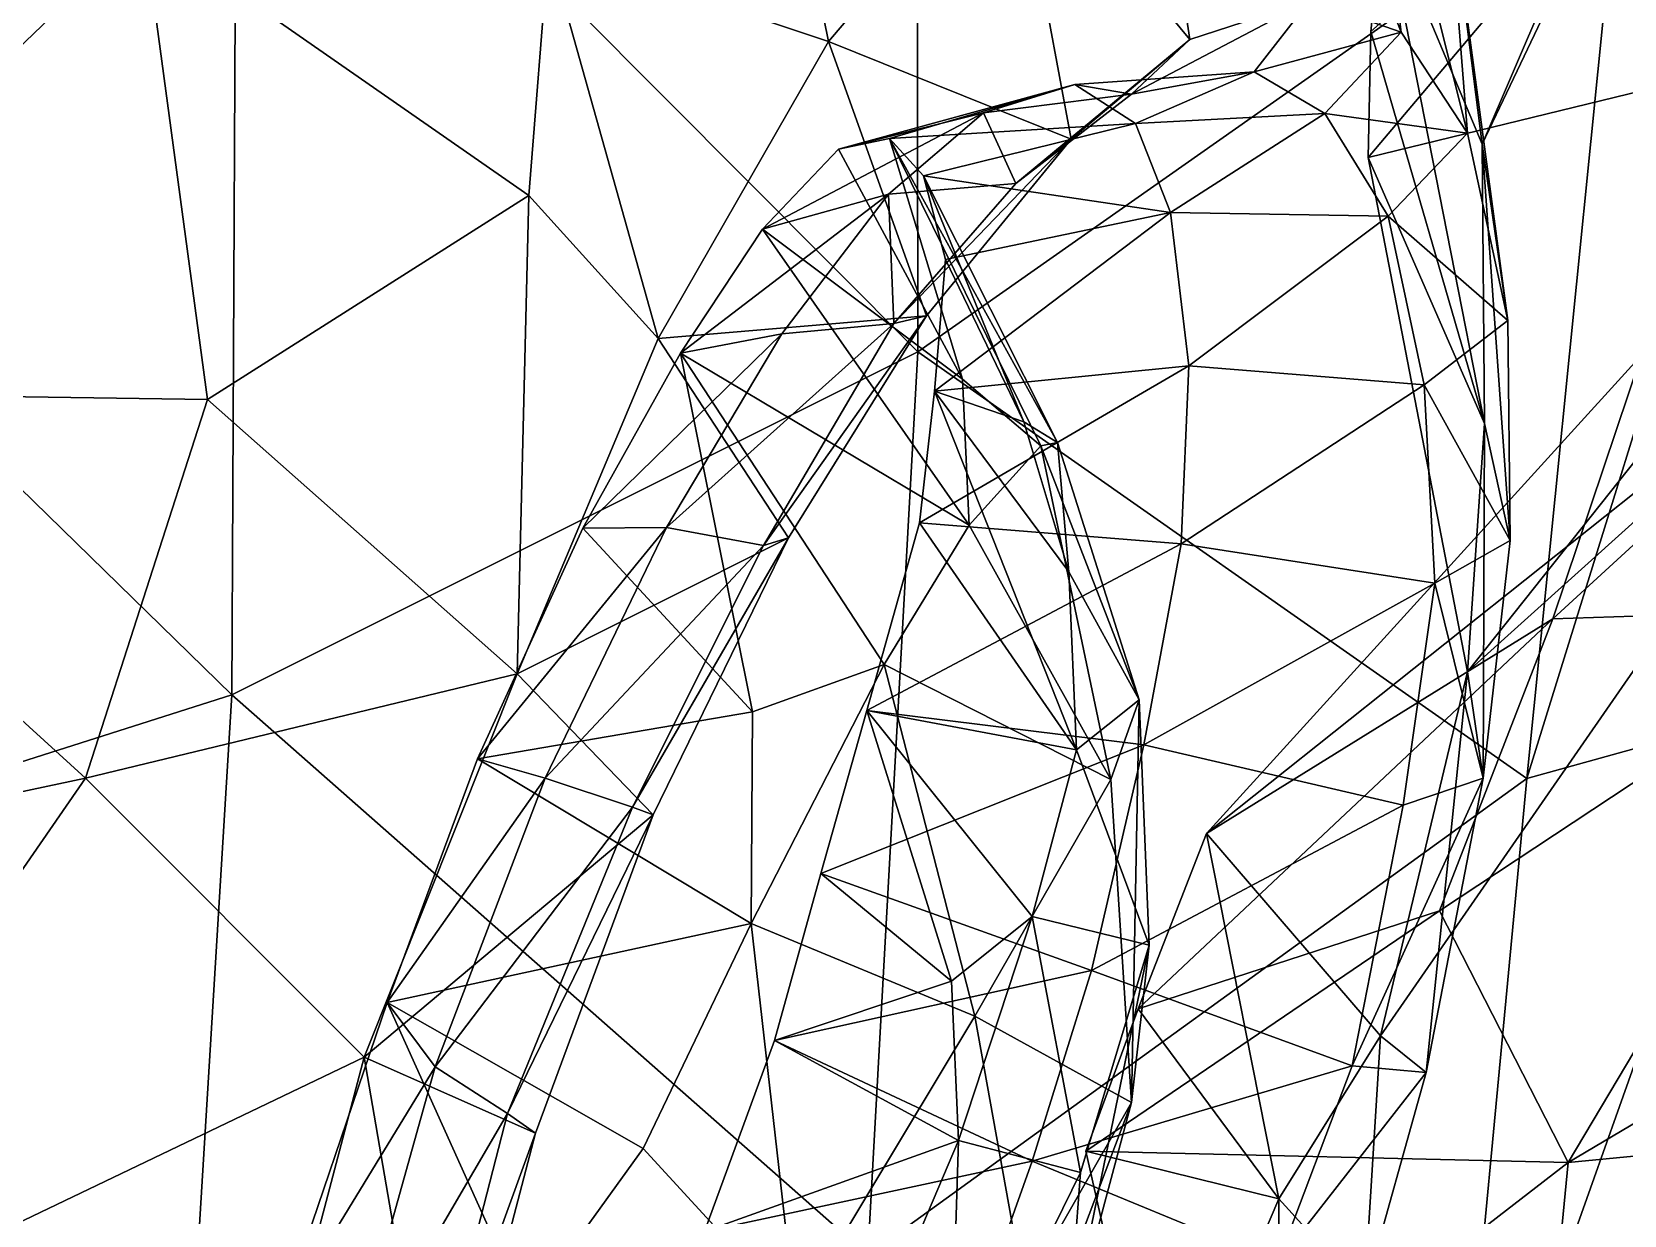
# Model space of a CAD drawing. Extents: x -4.77 to 4.77, y -2.48 to 3.3.
# Drawn here: x 0.1919 to 0.4126, y -2.0602 to -1.8961 of the extents above; entities that cross this region are included whole.
import ezdxf

# ---------------------------------------------------------------- set-up
doc = ezdxf.new("R2010")
doc.units = 0

msp = doc.modelspace()

# ---------------------------------------------------------------- linework, layer by layer
for points in [[(0.46748, -1.73795, -0.8311), (0.39295, -1.91166, -0.91272), (0.3879, -1.87214, -0.9574)], [(0.46748, -1.73795, 0.8311), (0.3879, -1.87214, 0.9574), (0.39295, -1.91166, 0.91272)], [(0.46748, -1.73795, -0.8311), (0.46496, -1.76066, -0.79021), (0.39295, -1.91166, -0.91272)], [(0.46748, -1.73795, 0.8311), (0.39295, -1.91166, 0.91272), (0.46496, -1.76066, 0.79021)], [(0.37925, -1.87911, -0.84402), (0.39295, -1.91166, -0.91272), (0.46496, -1.76066, -0.79021)], [(0.37925, -1.87911, 0.84402), (0.46496, -1.76066, 0.79021), (0.39295, -1.91166, 0.91272)], [(0.22028, -1.84563, 0.51813), (0.31471, -1.94046, 0.43258), (0.31452, -1.80058, 0.49113)], [(0.22028, -1.84563, -0.51813), (0.31452, -1.80058, -0.49113), (0.31471, -1.94046, -0.43258)], [(0.31452, -1.80058, 0.49113), (0.31471, -1.94046, 0.43258), (0.41194, -1.87217, 0.39096)], [(0.31452, -1.80058, -0.49113), (0.41194, -1.87217, -0.39096), (0.31471, -1.94046, -0.43258)], [(0.26351, -1.88447, -1.22664), (0.29001, -1.83679, -1.18477), (0.30233, -1.89745, -1.18898)], [(0.26351, -1.88447, 1.22664), (0.30233, -1.89745, 1.18898), (0.29001, -1.83679, 1.18477)], [(0.29001, -1.83679, -1.18477), (0.32786, -1.86752, -1.14288), (0.30233, -1.89745, -1.18898)], [(0.29001, -1.83679, 1.18477), (0.30233, -1.89745, 1.18898), (0.32786, -1.86752, 1.14288)], [(0.37748, -1.89608, -0.82647), (0.43517, -1.84483, -0.69514), (0.37711, -1.91352, -0.81308)], [(0.46445, -1.89224, -0.69675), (0.37711, -1.91352, -0.81308), (0.43517, -1.84483, -0.69514)], [(0.37748, -1.89608, 0.82647), (0.37711, -1.91352, 0.81308), (0.43517, -1.84483, 0.69514)], [(0.46445, -1.89224, 0.69675), (0.43517, -1.84483, 0.69514), (0.37711, -1.91352, 0.81308)], [(0.10966, -1.88068, 0.53419), (0.21959, -1.98803, 0.45729), (0.22028, -1.84563, 0.51813)], [(0.10966, -1.88068, -0.53419), (0.22028, -1.84563, -0.51813), (0.21959, -1.98803, -0.45729)], [(0.22028, -1.84563, 0.51813), (0.21959, -1.98803, 0.45729), (0.31471, -1.94046, 0.43258)], [(0.22028, -1.84563, -0.51813), (0.31471, -1.94046, -0.43258), (0.21959, -1.98803, -0.45729)], [(0.38172, -1.89614, -1.02877), (0.36315, -1.8491, -1.05372), (0.37588, -1.85035, -1.00145)], [(0.38172, -1.89614, -1.02877), (0.36903, -1.89175, -1.07001), (0.36315, -1.8491, -1.05372)], [(0.38172, -1.89614, 1.02877), (0.37588, -1.85035, 1.00145), (0.36315, -1.8491, 1.05372)], [(0.38172, -1.89614, 1.02877), (0.36315, -1.8491, 1.05372), (0.36903, -1.89175, 1.07001)], [(0.37588, -1.85035, -1.00145), (0.39091, -1.91017, -0.98999), (0.38172, -1.89614, -1.02877)], [(0.37588, -1.85035, -1.00145), (0.3879, -1.87214, -0.9574), (0.39091, -1.91017, -0.98999)], [(0.37588, -1.85035, 1.00145), (0.38172, -1.89614, 1.02877), (0.39091, -1.91017, 0.98999)], [(0.37588, -1.85035, 1.00145), (0.39091, -1.91017, 0.98999), (0.3879, -1.87214, 0.9574)], [(0.35241, -1.89717, -1.11079), (0.32786, -1.86752, -1.14288), (0.34581, -1.85359, -1.10196)], [(0.35241, -1.89717, 1.11079), (0.34581, -1.85359, 1.10196), (0.32786, -1.86752, 1.14288)], [(0.36903, -1.89175, -1.07001), (0.35241, -1.89717, -1.11079), (0.34581, -1.85359, -1.10196)], [(0.36903, -1.89175, 1.07001), (0.34581, -1.85359, 1.10196), (0.35241, -1.89717, 1.11079)], [(0.39914, -1.99961, 0.33497), (0.4426, -1.85943, 0.35954), (0.41194, -1.87217, 0.39096)], [(0.39914, -1.99961, 0.33497), (0.4313, -1.99072, 0.30212), (0.4426, -1.85943, 0.35954)], [(0.39914, -1.99961, -0.33497), (0.41194, -1.87217, -0.39096), (0.4426, -1.85943, -0.35954)], [(0.39914, -1.99961, -0.33497), (0.4426, -1.85943, -0.35954), (0.4313, -1.99072, -0.30212)], [(0.33594, -1.91098, -1.14522), (0.30233, -1.89745, -1.18898), (0.32786, -1.86752, -1.14288)], [(0.33594, -1.91098, 1.14522), (0.32786, -1.86752, 1.14288), (0.30233, -1.89745, 1.18898)], [(0.35241, -1.89717, -1.11079), (0.33594, -1.91098, -1.14522), (0.32786, -1.86752, -1.14288)], [(0.35241, -1.89717, 1.11079), (0.32786, -1.86752, 1.14288), (0.33594, -1.91098, 1.14522)], [(0.31471, -1.94046, 0.43258), (0.39914, -1.99961, 0.33497), (0.41194, -1.87217, 0.39096)], [(0.31471, -1.94046, -0.43258), (0.41194, -1.87217, -0.39096), (0.39914, -1.99961, -0.33497)], [(0.3879, -1.87214, -0.9574), (0.39647, -1.93614, -0.95097), (0.39091, -1.91017, -0.98999)], [(0.3879, -1.87214, -0.9574), (0.39295, -1.91166, -0.91272), (0.39647, -1.93614, -0.95097)], [(0.3879, -1.87214, 0.9574), (0.39091, -1.91017, 0.98999), (0.39647, -1.93614, 0.95097)], [(0.3879, -1.87214, 0.9574), (0.39647, -1.93614, 0.95097), (0.39295, -1.91166, 0.91272)], [(0.2074, -1.88162, -1.26892), (0.14046, -1.94596, -1.31101), (0.13898, -1.87416, -1.30152)], [(0.2074, -1.88162, 1.26892), (0.13898, -1.87416, 1.30152), (0.14046, -1.94596, 1.31101)], [(0.10966, -1.88068, 0.53419), (0.11064, -2.02273, 0.47159), (0.21959, -1.98803, 0.45729)], [(0.10966, -1.88068, -0.53419), (0.21959, -1.98803, -0.45729), (0.11064, -2.02273, -0.47159)], [(0.37925, -1.87911, -0.84402), (0.37748, -1.89608, -0.82647), (0.39327, -1.95041, -0.88935)], [(0.37925, -1.87911, 0.84402), (0.39327, -1.95041, 0.88935), (0.37748, -1.89608, 0.82647)], [(0.37925, -1.87911, -0.84402), (0.39327, -1.95041, -0.88935), (0.39295, -1.91166, -0.91272)], [(0.37925, -1.87911, 0.84402), (0.39295, -1.91166, 0.91272), (0.39327, -1.95041, 0.88935)], [(0.2074, -1.88162, -1.26892), (0.21621, -1.94706, -1.27257), (0.14046, -1.94596, -1.31101)], [(0.2074, -1.88162, 1.26892), (0.14046, -1.94596, 1.31101), (0.21621, -1.94706, 1.27257)], [(0.2074, -1.88162, -1.26892), (0.26075, -1.9188, -1.23616), (0.21621, -1.94706, -1.27257)], [(0.2074, -1.88162, -1.26892), (0.26351, -1.88447, -1.22664), (0.26075, -1.9188, -1.23616)], [(0.2074, -1.88162, 1.26892), (0.21621, -1.94706, 1.27257), (0.26075, -1.9188, 1.23616)], [(0.2074, -1.88162, 1.26892), (0.26075, -1.9188, 1.23616), (0.26351, -1.88447, 1.22664)], [(0.26351, -1.88447, -1.22664), (0.2787, -1.93861, -1.22161), (0.26075, -1.9188, -1.23616)], [(0.26351, -1.88447, 1.22664), (0.26075, -1.9188, 1.23616), (0.2787, -1.93861, 1.22161)], [(0.26351, -1.88447, -1.22664), (0.30233, -1.89745, -1.18898), (0.2787, -1.93861, -1.22161)], [(0.26351, -1.88447, 1.22664), (0.2787, -1.93861, 1.22161), (0.30233, -1.89745, 1.18898)], [(0.36903, -1.89175, -1.07001), (0.34434, -1.90477, -1.10078), (0.35241, -1.89717, -1.11079)], [(0.36903, -1.89175, -1.07001), (0.36133, -1.90163, -1.0633), (0.34434, -1.90477, -1.10078)], [(0.36903, -1.89175, 1.07001), (0.35241, -1.89717, 1.11079), (0.34434, -1.90477, 1.10078)], [(0.36903, -1.89175, 1.07001), (0.34434, -1.90477, 1.10078), (0.36133, -1.90163, 1.0633)], [(0.38172, -1.89614, -1.02877), (0.36133, -1.90163, -1.0633), (0.36903, -1.89175, -1.07001)], [(0.38172, -1.89614, 1.02877), (0.36903, -1.89175, 1.07001), (0.36133, -1.90163, 1.0633)], [(0.46445, -1.89224, -0.69675), (0.39092, -1.98485, -0.87206), (0.37711, -1.91352, -0.81308)], [(0.46445, -1.89224, 0.69675), (0.37711, -1.91352, 0.81308), (0.39092, -1.98485, 0.87206)], [(0.45182, -1.93, -0.68001), (0.39092, -1.98485, -0.87206), (0.46445, -1.89224, -0.69675)], [(0.45182, -1.93, 0.68001), (0.46445, -1.89224, 0.69675), (0.39092, -1.98485, 0.87206)], [(0.38172, -1.89614, -1.02877), (0.37114, -1.90745, -1.02588), (0.36133, -1.90163, -1.0633)], [(0.38172, -1.89614, 1.02877), (0.36133, -1.90163, 1.0633), (0.37114, -1.90745, 1.02588)], [(0.37114, -1.90745, -1.02588), (0.38172, -1.89614, -1.02877), (0.39091, -1.91017, -0.98999)], [(0.37114, -1.90745, 1.02588), (0.39091, -1.91017, 0.98999), (0.38172, -1.89614, 1.02877)], [(0.39327, -1.95041, -0.88935), (0.37748, -1.89608, -0.82647), (0.37711, -1.91352, -0.81308)], [(0.39327, -1.95041, 0.88935), (0.37711, -1.91352, 0.81308), (0.37748, -1.89608, 0.82647)], [(0.31589, -1.93546, -1.17723), (0.2787, -1.93861, -1.22161), (0.30233, -1.89745, -1.18898)], [(0.31589, -1.93546, 1.17723), (0.30233, -1.89745, 1.18898), (0.2787, -1.93861, 1.22161)], [(0.33594, -1.91098, -1.14522), (0.31589, -1.93546, -1.17723), (0.30233, -1.89745, -1.18898)], [(0.33594, -1.91098, 1.14522), (0.30233, -1.89745, 1.18898), (0.31589, -1.93546, 1.17723)], [(0.35241, -1.89717, -1.11079), (0.32826, -1.91713, -1.13475), (0.33594, -1.91098, -1.14522)], [(0.35241, -1.89717, -1.11079), (0.34434, -1.90477, -1.10078), (0.32826, -1.91713, -1.13475)], [(0.35241, -1.89717, 1.11079), (0.33594, -1.91098, 1.14522), (0.32826, -1.91713, 1.13475)], [(0.35241, -1.89717, 1.11079), (0.32826, -1.91713, 1.13475), (0.34434, -1.90477, 1.10078)], [(0.33646, -1.90342, -1.0576), (0.34434, -1.90477, -1.10078), (0.36133, -1.90163, -1.0633)], [(0.34487, -1.90881, -1.02162), (0.33646, -1.90342, -1.0576), (0.36133, -1.90163, -1.0633)], [(0.33646, -1.90342, 1.0576), (0.36133, -1.90163, 1.0633), (0.34434, -1.90477, 1.10078)], [(0.34487, -1.90881, 1.02162), (0.36133, -1.90163, 1.0633), (0.33646, -1.90342, 1.0576)], [(0.34487, -1.90881, -1.02162), (0.36133, -1.90163, -1.0633), (0.37114, -1.90745, -1.02588)], [(0.34487, -1.90881, 1.02162), (0.37114, -1.90745, 1.02588), (0.36133, -1.90163, 1.0633)], [(0.33646, -1.90342, -1.0576), (0.3037, -1.91236, -1.08601), (0.32382, -1.90734, -1.09611)], [(0.33646, -1.90342, -1.0576), (0.31078, -1.9109, -1.05045), (0.3037, -1.91236, -1.08601)], [(0.33646, -1.90342, 1.0576), (0.32382, -1.90734, 1.09611), (0.3037, -1.91236, 1.08601)], [(0.33646, -1.90342, 1.0576), (0.3037, -1.91236, 1.08601), (0.31078, -1.9109, 1.05045)], [(0.34487, -1.90881, -1.02162), (0.31078, -1.9109, -1.05045), (0.33646, -1.90342, -1.0576)], [(0.34487, -1.90881, 1.02162), (0.33646, -1.90342, 1.0576), (0.31078, -1.9109, 1.05045)], [(0.33646, -1.90342, -1.0576), (0.32382, -1.90734, -1.09611), (0.34434, -1.90477, -1.10078)], [(0.33646, -1.90342, 1.0576), (0.34434, -1.90477, 1.10078), (0.32382, -1.90734, 1.09611)], [(0.32382, -1.90734, -1.09611), (0.32826, -1.91713, -1.13475), (0.34434, -1.90477, -1.10078)], [(0.32382, -1.90734, 1.09611), (0.34434, -1.90477, 1.10078), (0.32826, -1.91713, 1.13475)], [(0.32382, -1.90734, -1.09611), (0.29317, -1.92347, -1.11619), (0.31064, -1.9186, -1.1274)], [(0.32382, -1.90734, -1.09611), (0.3037, -1.91236, -1.08601), (0.29317, -1.92347, -1.11619)], [(0.32382, -1.90734, 1.09611), (0.31064, -1.9186, 1.1274), (0.29317, -1.92347, 1.11619)], [(0.32382, -1.90734, 1.09611), (0.29317, -1.92347, 1.11619), (0.3037, -1.91236, 1.08601)], [(0.32382, -1.90734, -1.09611), (0.31064, -1.9186, -1.1274), (0.32826, -1.91713, -1.13475)], [(0.32382, -1.90734, 1.09611), (0.32826, -1.91713, 1.13475), (0.31064, -1.9186, 1.1274)], [(0.34487, -1.90881, -1.02162), (0.31546, -1.91605, -1.01826), (0.31078, -1.9109, -1.05045)], [(0.34487, -1.90881, 1.02162), (0.31078, -1.9109, 1.05045), (0.31546, -1.91605, 1.01826)], [(0.34971, -1.92115, -0.98913), (0.31546, -1.91605, -1.01826), (0.34487, -1.90881, -1.02162)], [(0.34971, -1.92115, 0.98913), (0.34487, -1.90881, 1.02162), (0.31546, -1.91605, 1.01826)], [(0.37114, -1.90745, -1.02588), (0.34971, -1.92115, -0.98913), (0.34487, -1.90881, -1.02162)], [(0.37114, -1.90745, 1.02588), (0.34487, -1.90881, 1.02162), (0.34971, -1.92115, 0.98913)], [(0.37114, -1.90745, -1.02588), (0.37992, -1.92167, -0.99063), (0.34971, -1.92115, -0.98913)], [(0.37114, -1.90745, 1.02588), (0.34971, -1.92115, 0.98913), (0.37992, -1.92167, 0.99063)], [(0.37114, -1.90745, -1.02588), (0.39091, -1.91017, -0.98999), (0.37992, -1.92167, -0.99063)], [(0.37114, -1.90745, 1.02588), (0.37992, -1.92167, 0.99063), (0.39091, -1.91017, 0.98999)], [(0.31078, -1.9109, -1.05045), (0.3209, -1.94427, -1.08343), (0.3037, -1.91236, -1.08601)], [(0.31078, -1.9109, 1.05045), (0.3037, -1.91236, 1.08601), (0.3209, -1.94427, 1.08343)], [(0.33406, -1.95304, -1.0301), (0.31078, -1.9109, -1.05045), (0.31546, -1.91605, -1.01826)], [(0.33406, -1.95304, -1.0301), (0.33173, -1.95351, -1.06165), (0.31078, -1.9109, -1.05045)], [(0.31078, -1.9109, -1.05045), (0.33173, -1.95351, -1.06165), (0.3209, -1.94427, -1.08343)], [(0.33406, -1.95304, 1.0301), (0.31546, -1.91605, 1.01826), (0.31078, -1.9109, 1.05045)], [(0.33406, -1.95304, 1.0301), (0.31078, -1.9109, 1.05045), (0.33173, -1.95351, 1.06165)], [(0.31078, -1.9109, 1.05045), (0.3209, -1.94427, 1.08343), (0.33173, -1.95351, 1.06165)], [(0.31135, -1.93654, -1.16348), (0.33594, -1.91098, -1.14522), (0.32826, -1.91713, -1.13475)], [(0.31135, -1.93654, -1.16348), (0.31589, -1.93546, -1.17723), (0.33594, -1.91098, -1.14522)], [(0.31135, -1.93654, 1.16348), (0.32826, -1.91713, 1.13475), (0.33594, -1.91098, 1.14522)], [(0.31135, -1.93654, 1.16348), (0.33594, -1.91098, 1.14522), (0.31589, -1.93546, 1.17723)], [(0.37992, -1.92167, -0.99063), (0.39091, -1.91017, -0.98999), (0.39647, -1.93614, -0.95097)], [(0.37992, -1.92167, 0.99063), (0.39647, -1.93614, 0.95097), (0.39091, -1.91017, 0.98999)], [(0.3209, -1.94427, -1.08343), (0.29317, -1.92347, -1.11619), (0.3037, -1.91236, -1.08601)], [(0.3209, -1.94427, 1.08343), (0.3037, -1.91236, 1.08601), (0.29317, -1.92347, 1.11619)], [(0.39327, -1.95041, -0.88935), (0.37711, -1.91352, -0.81308), (0.39092, -1.98485, -0.87206)], [(0.39327, -1.95041, 0.88935), (0.39092, -1.98485, 0.87206), (0.37711, -1.91352, 0.81308)], [(0.39295, -1.91166, -0.91272), (0.39681, -1.96661, -0.92194), (0.39647, -1.93614, -0.95097)], [(0.39295, -1.91166, -0.91272), (0.39327, -1.95041, -0.88935), (0.39681, -1.96661, -0.92194)], [(0.39295, -1.91166, 0.91272), (0.39647, -1.93614, 0.95097), (0.39681, -1.96661, 0.92194)], [(0.39295, -1.91166, 0.91272), (0.39681, -1.96661, 0.92194), (0.39327, -1.95041, 0.88935)], [(0.31135, -1.93654, -1.16348), (0.32826, -1.91713, -1.13475), (0.31064, -1.9186, -1.1274)], [(0.31135, -1.93654, 1.16348), (0.31064, -1.9186, 1.1274), (0.32826, -1.91713, 1.13475)], [(0.31546, -1.91605, -1.01826), (0.32938, -1.95018, -1.00486), (0.33406, -1.95304, -1.0301)], [(0.34971, -1.92115, -0.98913), (0.31854, -1.92767, -0.98962), (0.31546, -1.91605, -1.01826)], [(0.31546, -1.91605, -1.01826), (0.31854, -1.92767, -0.98962), (0.32938, -1.95018, -1.00486)], [(0.31546, -1.91605, 1.01826), (0.33406, -1.95304, 1.0301), (0.32938, -1.95018, 1.00486)], [(0.34971, -1.92115, 0.98913), (0.31546, -1.91605, 1.01826), (0.31854, -1.92767, 0.98962)], [(0.31546, -1.91605, 1.01826), (0.32938, -1.95018, 1.00486), (0.31854, -1.92767, 0.98962)], [(0.26075, -1.9188, -1.23616), (0.25917, -1.9851, -1.23961), (0.21621, -1.94706, -1.27257)], [(0.26075, -1.9188, 1.23616), (0.21621, -1.94706, 1.27257), (0.25917, -1.9851, 1.23961)], [(0.26075, -1.9188, -1.23616), (0.2787, -1.93861, -1.22161), (0.25917, -1.9851, -1.23961)], [(0.26075, -1.9188, 1.23616), (0.25917, -1.9851, 1.23961), (0.2787, -1.93861, 1.22161)], [(0.31064, -1.9186, -1.1274), (0.28179, -1.94067, -1.14348), (0.29586, -1.93799, -1.15608)], [(0.31064, -1.9186, -1.1274), (0.29317, -1.92347, -1.11619), (0.28179, -1.94067, -1.14348)], [(0.31064, -1.9186, 1.1274), (0.29586, -1.93799, 1.15608), (0.28179, -1.94067, 1.14348)], [(0.31064, -1.9186, 1.1274), (0.28179, -1.94067, 1.14348), (0.29317, -1.92347, 1.11619)], [(0.31135, -1.93654, -1.16348), (0.31064, -1.9186, -1.1274), (0.29586, -1.93799, -1.15608)], [(0.31135, -1.93654, 1.16348), (0.29586, -1.93799, 1.15608), (0.31064, -1.9186, 1.1274)], [(0.40272, -1.97751, -0.63802), (0.46515, -1.92025, -0.51571), (0.45063, -1.97594, -0.50344)], [(0.46515, -1.92025, -0.51571), (0.40272, -1.97751, -0.63802), (0.415, -1.94095, -0.65543)], [(0.40272, -1.97751, 0.63802), (0.45063, -1.97594, 0.50344), (0.46515, -1.92025, 0.51571)], [(0.46515, -1.92025, 0.51571), (0.415, -1.94095, 0.65543), (0.40272, -1.97751, 0.63802)], [(0.34971, -1.92115, -0.98913), (0.31702, -1.94593, -0.96281), (0.31854, -1.92767, -0.98962)], [(0.34971, -1.92115, -0.98913), (0.35225, -1.94241, -0.95654), (0.31702, -1.94593, -0.96281)], [(0.34971, -1.92115, 0.98913), (0.31854, -1.92767, 0.98962), (0.31702, -1.94593, 0.96281)], [(0.34971, -1.92115, 0.98913), (0.31702, -1.94593, 0.96281), (0.35225, -1.94241, 0.95654)], [(0.37992, -1.92167, -0.99063), (0.35225, -1.94241, -0.95654), (0.34971, -1.92115, -0.98913)], [(0.37992, -1.92167, 0.99063), (0.34971, -1.92115, 0.98913), (0.35225, -1.94241, 0.95654)], [(0.37992, -1.92167, -0.99063), (0.38488, -1.94505, -0.95621), (0.35225, -1.94241, -0.95654)], [(0.37992, -1.92167, 0.99063), (0.35225, -1.94241, 0.95654), (0.38488, -1.94505, 0.95621)], [(0.37992, -1.92167, -0.99063), (0.39647, -1.93614, -0.95097), (0.38488, -1.94505, -0.95621)], [(0.37992, -1.92167, 0.99063), (0.38488, -1.94505, 0.95621), (0.39647, -1.93614, 0.95097)], [(0.32182, -1.96452, -1.10319), (0.28179, -1.94067, -1.14348), (0.29317, -1.92347, -1.11619)], [(0.32182, -1.96452, 1.10319), (0.29317, -1.92347, 1.11619), (0.28179, -1.94067, 1.14348)], [(0.3209, -1.94427, -1.08343), (0.32182, -1.96452, -1.10319), (0.29317, -1.92347, -1.11619)], [(0.3209, -1.94427, 1.08343), (0.29317, -1.92347, 1.11619), (0.32182, -1.96452, 1.10319)], [(0.31702, -1.94593, -0.96281), (0.32938, -1.95018, -1.00486), (0.31854, -1.92767, -0.98962)], [(0.31702, -1.94593, 0.96281), (0.31854, -1.92767, 0.98962), (0.32938, -1.95018, 1.00486)], [(0.35473, -2.00726, -0.7588), (0.45182, -1.93, -0.68001), (0.415, -1.94095, -0.65543)], [(0.35473, -2.00726, -0.7588), (0.37883, -2.03529, -0.84809), (0.45182, -1.93, -0.68001)], [(0.35473, -2.00726, 0.7588), (0.415, -1.94095, 0.65543), (0.45182, -1.93, 0.68001)], [(0.35473, -2.00726, 0.7588), (0.45182, -1.93, 0.68001), (0.37883, -2.03529, 0.84809)], [(0.45182, -1.93, -0.68001), (0.37883, -2.03529, -0.84809), (0.39092, -1.98485, -0.87206)], [(0.45182, -1.93, 0.68001), (0.39092, -1.98485, 0.87206), (0.37883, -2.03529, 0.84809)], [(0.31589, -1.93546, -1.17723), (0.29677, -1.96624, -1.20151), (0.2787, -1.93861, -1.22161)], [(0.31589, -1.93546, 1.17723), (0.2787, -1.93861, 1.22161), (0.29677, -1.96624, 1.20151)], [(0.31589, -1.93546, -1.17723), (0.29329, -1.96733, -1.19037), (0.29677, -1.96624, -1.20151)], [(0.31589, -1.93546, -1.17723), (0.31135, -1.93654, -1.16348), (0.29329, -1.96733, -1.19037)], [(0.31589, -1.93546, 1.17723), (0.29677, -1.96624, 1.20151), (0.29329, -1.96733, 1.19037)], [(0.31589, -1.93546, 1.17723), (0.29329, -1.96733, 1.19037), (0.31135, -1.93654, 1.16348)], [(0.29586, -1.93799, -1.15608), (0.26827, -1.9649, -1.166), (0.27986, -1.96481, -1.17908)], [(0.29586, -1.93799, -1.15608), (0.28179, -1.94067, -1.14348), (0.26827, -1.9649, -1.166)], [(0.29586, -1.93799, 1.15608), (0.27986, -1.96481, 1.17908), (0.26827, -1.9649, 1.166)], [(0.29586, -1.93799, 1.15608), (0.26827, -1.9649, 1.166), (0.28179, -1.94067, 1.14348)], [(0.31135, -1.93654, -1.16348), (0.27986, -1.96481, -1.17908), (0.29329, -1.96733, -1.19037)], [(0.31135, -1.93654, -1.16348), (0.29586, -1.93799, -1.15608), (0.27986, -1.96481, -1.17908)], [(0.31135, -1.93654, 1.16348), (0.29329, -1.96733, 1.19037), (0.27986, -1.96481, 1.17908)], [(0.31135, -1.93654, 1.16348), (0.27986, -1.96481, 1.17908), (0.29586, -1.93799, 1.15608)], [(0.38488, -1.94505, -0.95621), (0.39647, -1.93614, -0.95097), (0.39681, -1.96661, -0.92194)], [(0.38488, -1.94505, 0.95621), (0.39681, -1.96661, 0.92194), (0.39647, -1.93614, 0.95097)], [(0.25917, -1.9851, -1.23961), (0.2787, -1.93861, -1.22161), (0.29677, -1.96624, -1.20151)], [(0.25917, -1.9851, 1.23961), (0.29677, -1.96624, 1.20151), (0.2787, -1.93861, 1.22161)], [(0.21959, -1.98803, 0.45729), (0.30777, -2.06572, 0.36806), (0.31471, -1.94046, 0.43258)], [(0.21959, -1.98803, -0.45729), (0.31471, -1.94046, -0.43258), (0.30777, -2.06572, -0.36806)], [(0.2918, -1.99039, -1.15095), (0.26827, -1.9649, -1.166), (0.28179, -1.94067, -1.14348)], [(0.2918, -1.99039, 1.15095), (0.28179, -1.94067, 1.14348), (0.26827, -1.9649, 1.166)], [(0.2918, -1.99039, -1.15095), (0.28179, -1.94067, -1.14348), (0.31004, -1.98382, -1.13074)], [(0.32182, -1.96452, -1.10319), (0.31004, -1.98382, -1.13074), (0.28179, -1.94067, -1.14348)], [(0.2918, -1.99039, 1.15095), (0.31004, -1.98382, 1.13074), (0.28179, -1.94067, 1.14348)], [(0.32182, -1.96452, 1.10319), (0.28179, -1.94067, 1.14348), (0.31004, -1.98382, 1.13074)], [(0.31471, -1.94046, 0.43258), (0.30777, -2.06572, 0.36806), (0.39914, -1.99961, 0.33497)], [(0.31471, -1.94046, -0.43258), (0.39914, -1.99961, -0.33497), (0.30777, -2.06572, -0.36806)], [(0.35225, -1.94241, -0.95654), (0.31495, -1.96416, -0.94326), (0.31702, -1.94593, -0.96281)], [(0.35225, -1.94241, -0.95654), (0.35122, -1.96709, -0.93225), (0.31495, -1.96416, -0.94326)], [(0.35225, -1.94241, 0.95654), (0.31702, -1.94593, 0.96281), (0.31495, -1.96416, 0.94326)], [(0.35225, -1.94241, 0.95654), (0.31495, -1.96416, 0.94326), (0.35122, -1.96709, 0.93225)], [(0.38488, -1.94505, -0.95621), (0.35122, -1.96709, -0.93225), (0.35225, -1.94241, -0.95654)], [(0.38488, -1.94505, 0.95621), (0.35225, -1.94241, 0.95654), (0.35122, -1.96709, 0.93225)], [(0.40272, -1.97751, -0.63802), (0.35473, -2.00726, -0.7588), (0.415, -1.94095, -0.65543)], [(0.40272, -1.97751, 0.63802), (0.415, -1.94095, 0.65543), (0.35473, -2.00726, 0.7588)], [(0.32182, -1.96452, -1.10319), (0.3209, -1.94427, -1.08343), (0.33173, -1.95351, -1.06165)], [(0.32182, -1.96452, 1.10319), (0.33173, -1.95351, 1.06165), (0.3209, -1.94427, 1.08343)], [(0.14046, -1.94596, -1.31101), (0.19929, -1.99957, -1.28112), (0.13511, -2.0132, -1.30962)], [(0.14046, -1.94596, 1.31101), (0.13511, -2.0132, 1.30962), (0.19929, -1.99957, 1.28112)], [(0.14046, -1.94596, -1.31101), (0.21621, -1.94706, -1.27257), (0.19929, -1.99957, -1.28112)], [(0.14046, -1.94596, 1.31101), (0.19929, -1.99957, 1.28112), (0.21621, -1.94706, 1.27257)], [(0.31702, -1.94593, -0.96281), (0.31495, -1.96416, -0.94326), (0.33671, -1.99566, -0.98136)], [(0.31702, -1.94593, 0.96281), (0.33671, -1.99566, 0.98136), (0.31495, -1.96416, 0.94326)], [(0.31702, -1.94593, -0.96281), (0.33671, -1.99566, -0.98136), (0.33564, -1.97095, -0.99587)], [(0.31702, -1.94593, -0.96281), (0.33564, -1.97095, -0.99587), (0.32938, -1.95018, -1.00486)], [(0.31702, -1.94593, 0.96281), (0.33564, -1.97095, 0.99587), (0.33671, -1.99566, 0.98136)], [(0.31702, -1.94593, 0.96281), (0.32938, -1.95018, 1.00486), (0.33564, -1.97095, 0.99587)], [(0.38488, -1.94505, -0.95621), (0.38638, -1.97256, -0.93031), (0.35122, -1.96709, -0.93225)], [(0.38488, -1.94505, 0.95621), (0.35122, -1.96709, 0.93225), (0.38638, -1.97256, 0.93031)], [(0.38488, -1.94505, -0.95621), (0.39681, -1.96661, -0.92194), (0.38638, -1.97256, -0.93031)], [(0.38488, -1.94505, 0.95621), (0.38638, -1.97256, 0.93031), (0.39681, -1.96661, 0.92194)], [(0.25917, -1.9851, -1.23961), (0.19929, -1.99957, -1.28112), (0.21621, -1.94706, -1.27257)], [(0.25917, -1.9851, 1.23961), (0.21621, -1.94706, 1.27257), (0.19929, -1.99957, 1.28112)], [(0.33564, -1.97095, -0.99587), (0.33406, -1.95304, -1.0301), (0.32938, -1.95018, -1.00486)], [(0.33564, -1.97095, 0.99587), (0.32938, -1.95018, 1.00486), (0.33406, -1.95304, 1.0301)], [(0.39306, -1.99958, -0.9013), (0.39327, -1.95041, -0.88935), (0.39092, -1.98485, -0.87206)], [(0.39306, -1.99958, 0.9013), (0.39092, -1.98485, 0.87206), (0.39327, -1.95041, 0.88935)], [(0.39306, -1.99958, -0.9013), (0.39681, -1.96661, -0.92194), (0.39327, -1.95041, -0.88935)], [(0.39306, -1.99958, 0.9013), (0.39327, -1.95041, 0.88935), (0.39681, -1.96661, 0.92194)], [(0.32182, -1.96452, -1.10319), (0.33173, -1.95351, -1.06165), (0.34143, -1.99977, -1.07615)], [(0.32182, -1.96452, 1.10319), (0.34143, -1.99977, 1.07615), (0.33173, -1.95351, 1.06165)], [(0.34537, -1.9887, -1.0315), (0.33173, -1.95351, -1.06165), (0.33406, -1.95304, -1.0301)], [(0.34537, -1.9887, 1.0315), (0.33406, -1.95304, 1.0301), (0.33173, -1.95351, 1.06165)], [(0.34537, -1.9887, -1.0315), (0.34143, -1.99977, -1.07615), (0.33173, -1.95351, -1.06165)], [(0.34537, -1.9887, 1.0315), (0.33173, -1.95351, 1.06165), (0.34143, -1.99977, 1.07615)], [(0.33564, -1.97095, -0.99587), (0.34537, -1.9887, -1.0315), (0.33406, -1.95304, -1.0301)], [(0.33564, -1.97095, 0.99587), (0.33406, -1.95304, 1.0301), (0.34537, -1.9887, 1.0315)], [(0.35122, -1.96709, -0.93225), (0.30762, -1.99019, -0.92893), (0.31495, -1.96416, -0.94326)], [(0.30762, -1.99019, -0.92893), (0.33671, -1.99566, -0.98136), (0.31495, -1.96416, -0.94326)], [(0.35122, -1.96709, 0.93225), (0.31495, -1.96416, 0.94326), (0.30762, -1.99019, 0.92893)], [(0.30762, -1.99019, 0.92893), (0.31495, -1.96416, 0.94326), (0.33671, -1.99566, 0.98136)], [(0.31004, -1.98382, -1.13074), (0.32182, -1.96452, -1.10319), (0.34143, -1.99977, -1.07615)], [(0.31004, -1.98382, 1.13074), (0.34143, -1.99977, 1.07615), (0.32182, -1.96452, 1.10319)], [(0.27986, -1.96481, -1.17908), (0.25367, -1.9969, -1.18056), (0.26304, -1.99959, -1.19486)], [(0.27986, -1.96481, -1.17908), (0.26827, -1.9649, -1.166), (0.25367, -1.9969, -1.18056)], [(0.27986, -1.96481, 1.17908), (0.26304, -1.99959, 1.19486), (0.25367, -1.9969, 1.18056)], [(0.27986, -1.96481, 1.17908), (0.25367, -1.9969, 1.18056), (0.26827, -1.9649, 1.166)], [(0.25367, -1.9969, -1.18056), (0.26827, -1.9649, -1.166), (0.2918, -1.99039, -1.15095)], [(0.25367, -1.9969, 1.18056), (0.2918, -1.99039, 1.15095), (0.26827, -1.9649, 1.166)], [(0.25917, -1.9851, -1.23961), (0.29677, -1.96624, -1.20151), (0.27802, -2.00468, -1.21862)], [(0.25917, -1.9851, 1.23961), (0.27802, -2.00468, 1.21862), (0.29677, -1.96624, 1.20151)], [(0.29329, -1.96733, -1.19037), (0.27986, -1.96481, -1.17908), (0.26304, -1.99959, -1.19486)], [(0.29329, -1.96733, 1.19037), (0.26304, -1.99959, 1.19486), (0.27986, -1.96481, 1.17908)], [(0.29677, -1.96624, -1.20151), (0.27513, -2.00362, -1.20588), (0.27802, -2.00468, -1.21862)], [(0.29677, -1.96624, -1.20151), (0.29329, -1.96733, -1.19037), (0.27513, -2.00362, -1.20588)], [(0.29677, -1.96624, 1.20151), (0.27802, -2.00468, 1.21862), (0.27513, -2.00362, 1.20588)], [(0.29677, -1.96624, 1.20151), (0.27513, -2.00362, 1.20588), (0.29329, -1.96733, 1.19037)], [(0.39306, -1.99958, -0.9013), (0.38638, -1.97256, -0.93031), (0.39681, -1.96661, -0.92194)], [(0.39306, -1.99958, 0.9013), (0.39681, -1.96661, 0.92194), (0.38638, -1.97256, 0.93031)], [(0.29329, -1.96733, -1.19037), (0.26304, -1.99959, -1.19486), (0.27513, -2.00362, -1.20588)], [(0.29329, -1.96733, 1.19037), (0.27513, -2.00362, 1.20588), (0.26304, -1.99959, 1.19486)], [(0.35122, -1.96709, -0.93225), (0.34602, -1.99495, -0.91408), (0.30762, -1.99019, -0.92893)], [(0.35122, -1.96709, 0.93225), (0.30762, -1.99019, 0.92893), (0.34602, -1.99495, 0.91408)], [(0.38638, -1.97256, -0.93031), (0.34602, -1.99495, -0.91408), (0.35122, -1.96709, -0.93225)], [(0.38638, -1.97256, 0.93031), (0.35122, -1.96709, 0.93225), (0.34602, -1.99495, 0.91408)], [(0.33671, -1.99566, -0.98136), (0.34537, -1.9887, -1.0315), (0.33564, -1.97095, -0.99587)], [(0.33671, -1.99566, 0.98136), (0.33564, -1.97095, 0.99587), (0.34537, -1.9887, 1.0315)], [(0.38638, -1.97256, -0.93031), (0.38199, -2.0033, -0.91105), (0.34602, -1.99495, -0.91408)], [(0.38638, -1.97256, 0.93031), (0.34602, -1.99495, 0.91408), (0.38199, -2.0033, 0.91105)], [(0.39306, -1.99958, -0.9013), (0.38199, -2.0033, -0.91105), (0.38638, -1.97256, -0.93031)], [(0.39306, -1.99958, 0.9013), (0.38638, -1.97256, 0.93031), (0.38199, -2.0033, 0.91105)], [(0.40272, -1.97751, -0.63802), (0.34523, -2.03157, -0.75085), (0.35473, -2.00726, -0.7588)], [(0.34523, -2.03157, -0.75085), (0.40272, -1.97751, -0.63802), (0.38703, -2.01796, -0.63282)], [(0.40272, -1.97751, 0.63802), (0.35473, -2.00726, 0.7588), (0.34523, -2.03157, 0.75085)], [(0.34523, -2.03157, 0.75085), (0.38703, -2.01796, 0.63282), (0.40272, -1.97751, 0.63802)], [(0.40272, -1.97751, -0.63802), (0.45063, -1.97594, -0.50344), (0.38703, -2.01796, -0.63282)], [(0.40484, -2.05287, -0.64184), (0.38703, -2.01796, -0.63282), (0.45063, -1.97594, -0.50344)], [(0.40272, -1.97751, 0.63802), (0.38703, -2.01796, 0.63282), (0.45063, -1.97594, 0.50344)], [(0.40484, -2.05287, 0.64184), (0.45063, -1.97594, 0.50344), (0.38703, -2.01796, 0.63282)], [(0.40484, -2.05287, -0.64184), (0.45063, -1.97594, -0.50344), (0.48186, -2.00725, -0.49637)], [(0.40484, -2.05287, 0.64184), (0.48186, -2.00725, 0.49637), (0.45063, -1.97594, 0.50344)], [(0.31004, -1.98382, -1.13074), (0.29159, -2.01971, -1.15413), (0.2918, -1.99039, -1.15095)], [(0.31004, -1.98382, -1.13074), (0.3226, -2.03257, -1.11834), (0.29159, -2.01971, -1.15413)], [(0.31004, -1.98382, 1.13074), (0.2918, -1.99039, 1.15095), (0.29159, -2.01971, 1.15413)], [(0.31004, -1.98382, 1.13074), (0.29159, -2.01971, 1.15413), (0.3226, -2.03257, 1.11834)], [(0.31004, -1.98382, -1.13074), (0.34143, -1.99977, -1.07615), (0.3226, -2.03257, -1.11834)], [(0.31004, -1.98382, 1.13074), (0.3226, -2.03257, 1.11834), (0.34143, -1.99977, 1.07615)], [(0.25917, -1.9851, -1.23961), (0.23794, -2.03824, -1.24813), (0.19929, -1.99957, -1.28112)], [(0.25917, -1.9851, 1.23961), (0.19929, -1.99957, 1.28112), (0.23794, -2.03824, 1.24813)], [(0.27802, -2.00468, -1.21862), (0.23794, -2.03824, -1.24813), (0.25917, -1.9851, -1.23961)], [(0.27802, -2.00468, 1.21862), (0.25917, -1.9851, 1.23961), (0.23794, -2.03824, 1.24813)], [(0.38517, -2.04039, -0.88522), (0.39092, -1.98485, -0.87206), (0.37883, -2.03529, -0.84809)], [(0.38517, -2.04039, 0.88522), (0.37883, -2.03529, 0.84809), (0.39092, -1.98485, 0.87206)], [(0.38517, -2.04039, -0.88522), (0.39306, -1.99958, -0.9013), (0.39092, -1.98485, -0.87206)], [(0.38517, -2.04039, 0.88522), (0.39092, -1.98485, 0.87206), (0.39306, -1.99958, 0.9013)], [(0.11064, -2.02273, 0.47159), (0.21199, -2.11304, 0.38892), (0.21959, -1.98803, 0.45729)], [(0.11064, -2.02273, -0.47159), (0.21959, -1.98803, -0.45729), (0.21199, -2.11304, -0.38892)], [(0.21959, -1.98803, 0.45729), (0.21199, -2.11304, 0.38892), (0.30777, -2.06572, 0.36806)], [(0.21959, -1.98803, -0.45729), (0.30777, -2.06572, -0.36806), (0.21199, -2.11304, -0.38892)], [(0.33671, -1.99566, -0.98136), (0.34675, -2.02274, -1.01681), (0.34537, -1.9887, -1.0315)], [(0.33671, -1.99566, 0.98136), (0.34537, -1.9887, 1.0315), (0.34675, -2.02274, 1.01681)], [(0.34537, -1.9887, -1.0315), (0.34432, -2.04453, -1.05371), (0.34143, -1.99977, -1.07615)], [(0.34537, -1.9887, 1.0315), (0.34143, -1.99977, 1.07615), (0.34432, -2.04453, 1.05371)], [(0.34537, -1.9887, -1.0315), (0.34675, -2.02274, -1.01681), (0.34432, -2.04453, -1.05371)], [(0.34537, -1.9887, 1.0315), (0.34432, -2.04453, 1.05371), (0.34675, -2.02274, 1.01681)], [(0.25367, -1.9969, -1.18056), (0.2918, -1.99039, -1.15095), (0.29159, -2.01971, -1.15413)], [(0.25367, -1.9969, 1.18056), (0.29159, -2.01971, 1.15413), (0.2918, -1.99039, 1.15095)], [(0.34602, -1.99495, -0.91408), (0.30124, -2.01281, -0.91957), (0.30762, -1.99019, -0.92893)], [(0.31937, -2.02774, -0.94644), (0.30762, -1.99019, -0.92893), (0.30124, -2.01281, -0.91957)], [(0.34602, -1.99495, 0.91408), (0.30762, -1.99019, 0.92893), (0.30124, -2.01281, 0.91957)], [(0.31937, -2.02774, 0.94644), (0.30124, -2.01281, 0.91957), (0.30762, -1.99019, 0.92893)], [(0.31937, -2.02774, -0.94644), (0.33056, -2.01877, -0.96395), (0.30762, -1.99019, -0.92893)], [(0.30762, -1.99019, -0.92893), (0.33056, -2.01877, -0.96395), (0.33671, -1.99566, -0.98136)], [(0.31937, -2.02774, 0.94644), (0.30762, -1.99019, 0.92893), (0.33056, -2.01877, 0.96395)], [(0.30762, -1.99019, 0.92893), (0.33671, -1.99566, 0.98136), (0.33056, -2.01877, 0.96395)], [(0.38863, -2.11081, 0.26581), (0.4313, -1.99072, 0.30212), (0.39914, -1.99961, 0.33497)], [(0.38863, -2.11081, 0.26581), (0.42164, -2.09507, 0.23388), (0.4313, -1.99072, 0.30212)], [(0.38863, -2.11081, -0.26581), (0.39914, -1.99961, -0.33497), (0.4313, -1.99072, -0.30212)], [(0.38863, -2.11081, -0.26581), (0.4313, -1.99072, -0.30212), (0.42164, -2.09507, -0.23388)], [(0.34602, -1.99495, -0.91408), (0.33876, -2.02625, -0.90177), (0.30124, -2.01281, -0.91957)], [(0.34602, -1.99495, 0.91408), (0.30124, -2.01281, 0.91957), (0.33876, -2.02625, 0.90177)], [(0.38199, -2.0033, -0.91105), (0.33876, -2.02625, -0.90177), (0.34602, -1.99495, -0.91408)], [(0.38199, -2.0033, 0.91105), (0.34602, -1.99495, 0.91408), (0.33876, -2.02625, 0.90177)], [(0.26304, -1.99959, -1.19486), (0.25367, -1.9969, -1.18056), (0.24115, -2.0307, -1.18808)], [(0.24115, -2.0307, -1.18808), (0.25367, -1.9969, -1.18056), (0.29159, -2.01971, -1.15413)], [(0.26304, -1.99959, 1.19486), (0.24115, -2.0307, 1.18808), (0.25367, -1.9969, 1.18056)], [(0.24115, -2.0307, 1.18808), (0.29159, -2.01971, 1.15413), (0.25367, -1.9969, 1.18056)], [(0.33056, -2.01877, -0.96395), (0.34675, -2.02274, -1.01681), (0.33671, -1.99566, -0.98136)], [(0.33056, -2.01877, 0.96395), (0.33671, -1.99566, 0.98136), (0.34675, -2.02274, 1.01681)], [(0.14024, -2.08507, -1.29008), (0.13511, -2.0132, -1.30962), (0.19929, -1.99957, -1.28112)], [(0.14024, -2.08507, 1.29008), (0.19929, -1.99957, 1.28112), (0.13511, -2.0132, 1.30962)], [(0.14024, -2.08507, -1.29008), (0.19929, -1.99957, -1.28112), (0.23794, -2.03824, -1.24813)], [(0.14024, -2.08507, 1.29008), (0.23794, -2.03824, 1.24813), (0.19929, -1.99957, 1.28112)], [(0.26304, -1.99959, -1.19486), (0.24115, -2.0307, -1.18808), (0.24779, -2.0396, -1.20079)], [(0.26304, -1.99959, 1.19486), (0.24779, -2.0396, 1.20079), (0.24115, -2.0307, 1.18808)], [(0.27513, -2.00362, -1.20588), (0.26304, -1.99959, -1.19486), (0.24779, -2.0396, -1.20079)], [(0.27513, -2.00362, 1.20588), (0.24779, -2.0396, 1.20079), (0.26304, -1.99959, 1.19486)], [(0.30777, -2.06572, 0.36806), (0.38863, -2.11081, 0.26581), (0.39914, -1.99961, 0.33497)], [(0.30777, -2.06572, -0.36806), (0.39914, -1.99961, -0.33497), (0.38863, -2.11081, -0.26581)], [(0.3226, -2.03257, -1.11834), (0.34143, -1.99977, -1.07615), (0.34432, -2.04453, -1.05371)], [(0.3226, -2.03257, 1.11834), (0.34432, -2.04453, 1.05371), (0.34143, -1.99977, 1.07615)], [(0.37492, -2.03946, -0.89785), (0.39306, -1.99958, -0.9013), (0.38517, -2.04039, -0.88522)], [(0.37492, -2.03946, -0.89785), (0.38199, -2.0033, -0.91105), (0.39306, -1.99958, -0.9013)], [(0.37492, -2.03946, 0.89785), (0.38517, -2.04039, 0.88522), (0.39306, -1.99958, 0.9013)], [(0.37492, -2.03946, 0.89785), (0.39306, -1.99958, 0.9013), (0.38199, -2.0033, 0.91105)], [(0.27513, -2.00362, -1.20588), (0.24779, -2.0396, -1.20079), (0.25783, -2.04608, -1.21071)], [(0.27513, -2.00362, 1.20588), (0.25783, -2.04608, 1.21071), (0.24779, -2.0396, 1.20079)], [(0.25783, -2.04608, -1.21071), (0.27802, -2.00468, -1.21862), (0.27513, -2.00362, -1.20588)], [(0.25783, -2.04608, 1.21071), (0.27513, -2.00362, 1.20588), (0.27802, -2.00468, 1.21862)], [(0.38199, -2.0033, -0.91105), (0.37492, -2.03946, -0.89785), (0.33876, -2.02625, -0.90177)], [(0.38199, -2.0033, 0.91105), (0.33876, -2.02625, 0.90177), (0.37492, -2.03946, 0.89785)], [(0.27802, -2.00468, -1.21862), (0.26168, -2.04882, -1.22231), (0.23794, -2.03824, -1.24813)], [(0.27802, -2.00468, 1.21862), (0.23794, -2.03824, 1.24813), (0.26168, -2.04882, 1.22231)], [(0.25783, -2.04608, -1.21071), (0.26168, -2.04882, -1.22231), (0.27802, -2.00468, -1.21862)], [(0.25783, -2.04608, 1.21071), (0.27802, -2.00468, 1.21862), (0.26168, -2.04882, 1.22231)], [(0.35473, -2.00726, -0.7588), (0.34523, -2.03157, -0.75085), (0.36472, -2.05791, -0.81774)], [(0.35473, -2.00726, 0.7588), (0.36472, -2.05791, 0.81774), (0.34523, -2.03157, 0.75085)], [(0.35473, -2.00726, -0.7588), (0.36472, -2.05791, -0.81774), (0.37883, -2.03529, -0.84809)], [(0.35473, -2.00726, 0.7588), (0.37883, -2.03529, 0.84809), (0.36472, -2.05791, 0.81774)], [(0.40484, -2.05287, -0.64184), (0.48186, -2.00725, -0.49637), (0.47333, -2.04627, -0.49667)], [(0.40484, -2.05287, 0.64184), (0.47333, -2.04627, 0.49667), (0.48186, -2.00725, 0.49637)], [(0.31937, -2.02774, -0.94644), (0.30124, -2.01281, -0.91957), (0.29483, -2.03596, -0.91478)], [(0.29483, -2.03596, -0.91478), (0.30124, -2.01281, -0.91957), (0.33876, -2.02625, -0.90177)], [(0.31937, -2.02774, 0.94644), (0.29483, -2.03596, 0.91478), (0.30124, -2.01281, 0.91957)], [(0.29483, -2.03596, 0.91478), (0.33876, -2.02625, 0.90177), (0.30124, -2.01281, 0.91957)], [(0.24115, -2.0307, -1.18808), (0.29159, -2.01971, -1.15413), (0.2766, -2.05091, -1.16035)], [(0.24115, -2.0307, 1.18808), (0.2766, -2.05091, 1.16035), (0.29159, -2.01971, 1.15413)], [(0.29776, -2.07392, -1.13337), (0.2766, -2.05091, -1.16035), (0.29159, -2.01971, -1.15413)], [(0.29776, -2.07392, 1.13337), (0.29159, -2.01971, 1.15413), (0.2766, -2.05091, 1.16035)], [(0.29776, -2.07392, -1.13337), (0.29159, -2.01971, -1.15413), (0.3226, -2.03257, -1.11834)], [(0.29776, -2.07392, 1.13337), (0.3226, -2.03257, 1.11834), (0.29159, -2.01971, 1.15413)], [(0.32033, -2.04983, -0.95358), (0.33056, -2.01877, -0.96395), (0.31937, -2.02774, -0.94644)], [(0.32033, -2.04983, 0.95358), (0.31937, -2.02774, 0.94644), (0.33056, -2.01877, 0.96395)], [(0.32033, -2.04983, -0.95358), (0.33724, -2.05423, -0.99288), (0.33056, -2.01877, -0.96395)], [(0.32033, -2.04983, 0.95358), (0.33056, -2.01877, 0.96395), (0.33724, -2.05423, 0.99288)], [(0.33056, -2.01877, -0.96395), (0.33724, -2.05423, -0.99288), (0.34675, -2.02274, -1.01681)], [(0.33056, -2.01877, 0.96395), (0.34675, -2.02274, 1.01681), (0.33724, -2.05423, 0.99288)], [(0.34523, -2.03157, -0.75085), (0.38703, -2.01796, -0.63282), (0.338, -2.0513, -0.74529)], [(0.338, -2.0513, -0.74529), (0.38703, -2.01796, -0.63282), (0.40484, -2.05287, -0.64184)], [(0.34523, -2.03157, 0.75085), (0.338, -2.0513, 0.74529), (0.38703, -2.01796, 0.63282)], [(0.338, -2.0513, 0.74529), (0.40484, -2.05287, 0.64184), (0.38703, -2.01796, 0.63282)], [(0.11064, -2.02273, 0.47159), (0.10801, -2.14518, 0.40056), (0.21199, -2.11304, 0.38892)], [(0.11064, -2.02273, -0.47159), (0.21199, -2.11304, -0.38892), (0.10801, -2.14518, -0.40056)], [(0.34675, -2.02274, -1.01681), (0.33551, -2.07756, -1.03343), (0.34432, -2.04453, -1.05371)], [(0.34675, -2.02274, -1.01681), (0.33724, -2.05423, -0.99288), (0.33551, -2.07756, -1.03343)], [(0.34675, -2.02274, 1.01681), (0.34432, -2.04453, 1.05371), (0.33551, -2.07756, 1.03343)], [(0.34675, -2.02274, 1.01681), (0.33551, -2.07756, 1.03343), (0.33724, -2.05423, 0.99288)], [(0.29483, -2.03596, -0.91478), (0.33876, -2.02625, -0.90177), (0.33054, -2.05266, -0.89697)], [(0.29483, -2.03596, 0.91478), (0.33054, -2.05266, 0.89697), (0.33876, -2.02625, 0.90177)], [(0.33054, -2.05266, -0.89697), (0.33876, -2.02625, -0.90177), (0.37492, -2.03946, -0.89785)], [(0.33054, -2.05266, 0.89697), (0.37492, -2.03946, 0.89785), (0.33876, -2.02625, 0.90177)], [(0.31937, -2.02774, -0.94644), (0.29483, -2.03596, -0.91478), (0.32033, -2.04983, -0.95358)], [(0.31937, -2.02774, 0.94644), (0.32033, -2.04983, 0.95358), (0.29483, -2.03596, 0.91478)], [(0.22591, -2.07542, -1.18344), (0.24779, -2.0396, -1.20079), (0.24115, -2.0307, -1.18808)], [(0.26039, -2.07344, -1.16181), (0.22591, -2.07542, -1.18344), (0.24115, -2.0307, -1.18808)], [(0.22591, -2.07542, 1.18344), (0.24115, -2.0307, 1.18808), (0.24779, -2.0396, 1.20079)], [(0.26039, -2.07344, 1.16181), (0.24115, -2.0307, 1.18808), (0.22591, -2.07542, 1.18344)], [(0.26039, -2.07344, -1.16181), (0.24115, -2.0307, -1.18808), (0.2766, -2.05091, -1.16035)], [(0.26039, -2.07344, 1.16181), (0.2766, -2.05091, 1.16035), (0.24115, -2.0307, 1.18808)], [(0.32945, -2.07056, -1.08479), (0.29776, -2.07392, -1.13337), (0.3226, -2.03257, -1.11834)], [(0.32945, -2.07056, 1.08479), (0.3226, -2.03257, 1.11834), (0.29776, -2.07392, 1.13337)], [(0.3226, -2.03257, -1.11834), (0.34432, -2.04453, -1.05371), (0.32945, -2.07056, -1.08479)], [(0.3226, -2.03257, 1.11834), (0.32945, -2.07056, 1.08479), (0.34432, -2.04453, 1.05371)], [(0.36472, -2.05791, -0.81774), (0.34523, -2.03157, -0.75085), (0.338, -2.0513, -0.74529)], [(0.36472, -2.05791, 0.81774), (0.338, -2.0513, 0.74529), (0.34523, -2.03157, 0.75085)], [(0.33054, -2.05266, -0.89697), (0.28513, -2.06242, -0.91318), (0.29483, -2.03596, -0.91478)], [(0.32033, -2.04983, -0.95358), (0.29483, -2.03596, -0.91478), (0.28513, -2.06242, -0.91318)], [(0.33054, -2.05266, 0.89697), (0.29483, -2.03596, 0.91478), (0.28513, -2.06242, 0.91318)], [(0.32033, -2.04983, 0.95358), (0.28513, -2.06242, 0.91318), (0.29483, -2.03596, 0.91478)], [(0.37662, -2.07097, -0.87907), (0.37883, -2.03529, -0.84809), (0.36472, -2.05791, -0.81774)], [(0.37662, -2.07097, 0.87907), (0.36472, -2.05791, 0.81774), (0.37883, -2.03529, 0.84809)], [(0.37662, -2.07097, -0.87907), (0.38517, -2.04039, -0.88522), (0.37883, -2.03529, -0.84809)], [(0.37662, -2.07097, 0.87907), (0.37883, -2.03529, 0.84809), (0.38517, -2.04039, 0.88522)], [(0.14024, -2.08507, -1.29008), (0.23794, -2.03824, -1.24813), (0.21945, -2.10845, -1.23607)], [(0.14024, -2.08507, 1.29008), (0.21945, -2.10845, 1.23607), (0.23794, -2.03824, 1.24813)], [(0.23794, -2.03824, -1.24813), (0.2485, -2.09941, -1.21469), (0.21945, -2.10845, -1.23607)], [(0.23794, -2.03824, 1.24813), (0.21945, -2.10845, 1.23607), (0.2485, -2.09941, 1.21469)], [(0.22591, -2.07542, -1.18344), (0.23512, -2.08492, -1.19478), (0.24779, -2.0396, -1.20079)], [(0.22591, -2.07542, 1.18344), (0.24779, -2.0396, 1.20079), (0.23512, -2.08492, 1.19478)], [(0.23512, -2.08492, -1.19478), (0.25783, -2.04608, -1.21071), (0.24779, -2.0396, -1.20079)], [(0.23512, -2.08492, 1.19478), (0.24779, -2.0396, 1.20079), (0.25783, -2.04608, 1.21071)], [(0.23794, -2.03824, -1.24813), (0.26168, -2.04882, -1.22231), (0.2485, -2.09941, -1.21469)], [(0.23794, -2.03824, 1.24813), (0.2485, -2.09941, 1.21469), (0.26168, -2.04882, 1.22231)], [(0.33054, -2.05266, -0.89697), (0.37492, -2.03946, -0.89785), (0.36462, -2.06671, -0.89323)], [(0.33054, -2.05266, 0.89697), (0.36462, -2.06671, 0.89323), (0.37492, -2.03946, 0.89785)], [(0.36462, -2.06671, -0.89323), (0.37492, -2.03946, -0.89785), (0.38517, -2.04039, -0.88522)], [(0.36462, -2.06671, 0.89323), (0.38517, -2.04039, 0.88522), (0.37492, -2.03946, 0.89785)], [(0.36462, -2.06671, -0.89323), (0.38517, -2.04039, -0.88522), (0.37662, -2.07097, -0.87907)], [(0.36462, -2.06671, 0.89323), (0.37662, -2.07097, 0.87907), (0.38517, -2.04039, 0.88522)], [(0.23512, -2.08492, -1.19478), (0.24593, -2.09224, -1.20462), (0.25783, -2.04608, -1.21071)], [(0.23512, -2.08492, 1.19478), (0.25783, -2.04608, 1.21071), (0.24593, -2.09224, 1.20462)], [(0.26168, -2.04882, -1.22231), (0.25783, -2.04608, -1.21071), (0.24593, -2.09224, -1.20462)], [(0.26168, -2.04882, 1.22231), (0.24593, -2.09224, 1.20462), (0.25783, -2.04608, 1.21071)], [(0.34432, -2.04453, -1.05371), (0.32735, -2.08943, -1.06027), (0.32945, -2.07056, -1.08479)], [(0.34432, -2.04453, -1.05371), (0.33551, -2.07756, -1.03343), (0.32735, -2.08943, -1.06027)], [(0.34432, -2.04453, 1.05371), (0.32945, -2.07056, 1.08479), (0.32735, -2.08943, 1.06027)], [(0.34432, -2.04453, 1.05371), (0.32735, -2.08943, 1.06027), (0.33551, -2.07756, 1.03343)], [(0.43935, -2.07415, -0.49675), (0.40043, -2.09865, -0.63368), (0.47333, -2.04627, -0.49667)], [(0.40484, -2.05287, -0.64184), (0.47333, -2.04627, -0.49667), (0.40043, -2.09865, -0.63368)], [(0.43935, -2.07415, 0.49675), (0.47333, -2.04627, 0.49667), (0.40043, -2.09865, 0.63368)], [(0.40484, -2.05287, 0.64184), (0.40043, -2.09865, 0.63368), (0.47333, -2.04627, 0.49667)], [(0.26168, -2.04882, -1.22231), (0.24593, -2.09224, -1.20462), (0.2485, -2.09941, -1.21469)], [(0.26168, -2.04882, 1.22231), (0.2485, -2.09941, 1.21469), (0.24593, -2.09224, 1.20462)], [(0.32033, -2.04983, -0.95358), (0.28513, -2.06242, -0.91318), (0.30951, -2.07526, -0.95188)], [(0.32033, -2.04983, 0.95358), (0.30951, -2.07526, 0.95188), (0.28513, -2.06242, 0.91318)], [(0.32033, -2.04983, -0.95358), (0.30951, -2.07526, -0.95188), (0.31905, -2.09138, -0.98525)], [(0.32033, -2.04983, 0.95358), (0.31905, -2.09138, 0.98525), (0.30951, -2.07526, 0.95188)], [(0.32033, -2.04983, -0.95358), (0.31905, -2.09138, -0.98525), (0.33724, -2.05423, -0.99288)], [(0.32033, -2.04983, 0.95358), (0.33724, -2.05423, 0.99288), (0.31905, -2.09138, 0.98525)], [(0.29776, -2.07392, -1.13337), (0.26039, -2.07344, -1.16181), (0.2766, -2.05091, -1.16035)], [(0.29776, -2.07392, 1.13337), (0.2766, -2.05091, 1.16035), (0.26039, -2.07344, 1.16181)], [(0.33054, -2.05266, -0.89697), (0.31927, -2.08434, -0.8974), (0.28513, -2.06242, -0.91318)], [(0.33054, -2.05266, 0.89697), (0.28513, -2.06242, 0.91318), (0.31927, -2.08434, 0.8974)], [(0.36462, -2.06671, -0.89323), (0.31927, -2.08434, -0.8974), (0.33054, -2.05266, -0.89697)], [(0.36462, -2.06671, 0.89323), (0.33054, -2.05266, 0.89697), (0.31927, -2.08434, 0.8974)], [(0.36472, -2.05791, -0.81774), (0.338, -2.0513, -0.74529), (0.34824, -2.09663, -0.80551)], [(0.338, -2.0513, -0.74529), (0.40484, -2.05287, -0.64184), (0.34824, -2.09663, -0.80551)], [(0.36472, -2.05791, 0.81774), (0.34824, -2.09663, 0.80551), (0.338, -2.0513, 0.74529)], [(0.338, -2.0513, 0.74529), (0.34824, -2.09663, 0.80551), (0.40484, -2.05287, 0.64184)], [(0.40043, -2.09865, -0.63368), (0.34824, -2.09663, -0.80551), (0.40484, -2.05287, -0.64184)], [(0.40043, -2.09865, 0.63368), (0.40484, -2.05287, 0.64184), (0.34824, -2.09663, 0.80551)], [(0.33551, -2.07756, -1.03343), (0.33724, -2.05423, -0.99288), (0.31905, -2.09138, -0.98525)], [(0.33551, -2.07756, 1.03343), (0.31905, -2.09138, 0.98525), (0.33724, -2.05423, 0.99288)], [(0.36472, -2.05791, -0.81774), (0.34824, -2.09663, -0.80551), (0.36495, -2.10512, -0.8793)], [(0.36472, -2.05791, 0.81774), (0.36495, -2.10512, 0.8793), (0.34824, -2.09663, 0.80551)], [(0.36472, -2.05791, -0.81774), (0.36495, -2.10512, -0.8793), (0.37662, -2.07097, -0.87907)], [(0.36472, -2.05791, 0.81774), (0.37662, -2.07097, 0.87907), (0.36495, -2.10512, 0.8793)]]:
    msp.add_3dface(points)

doc.saveas('drawing.dxf')
